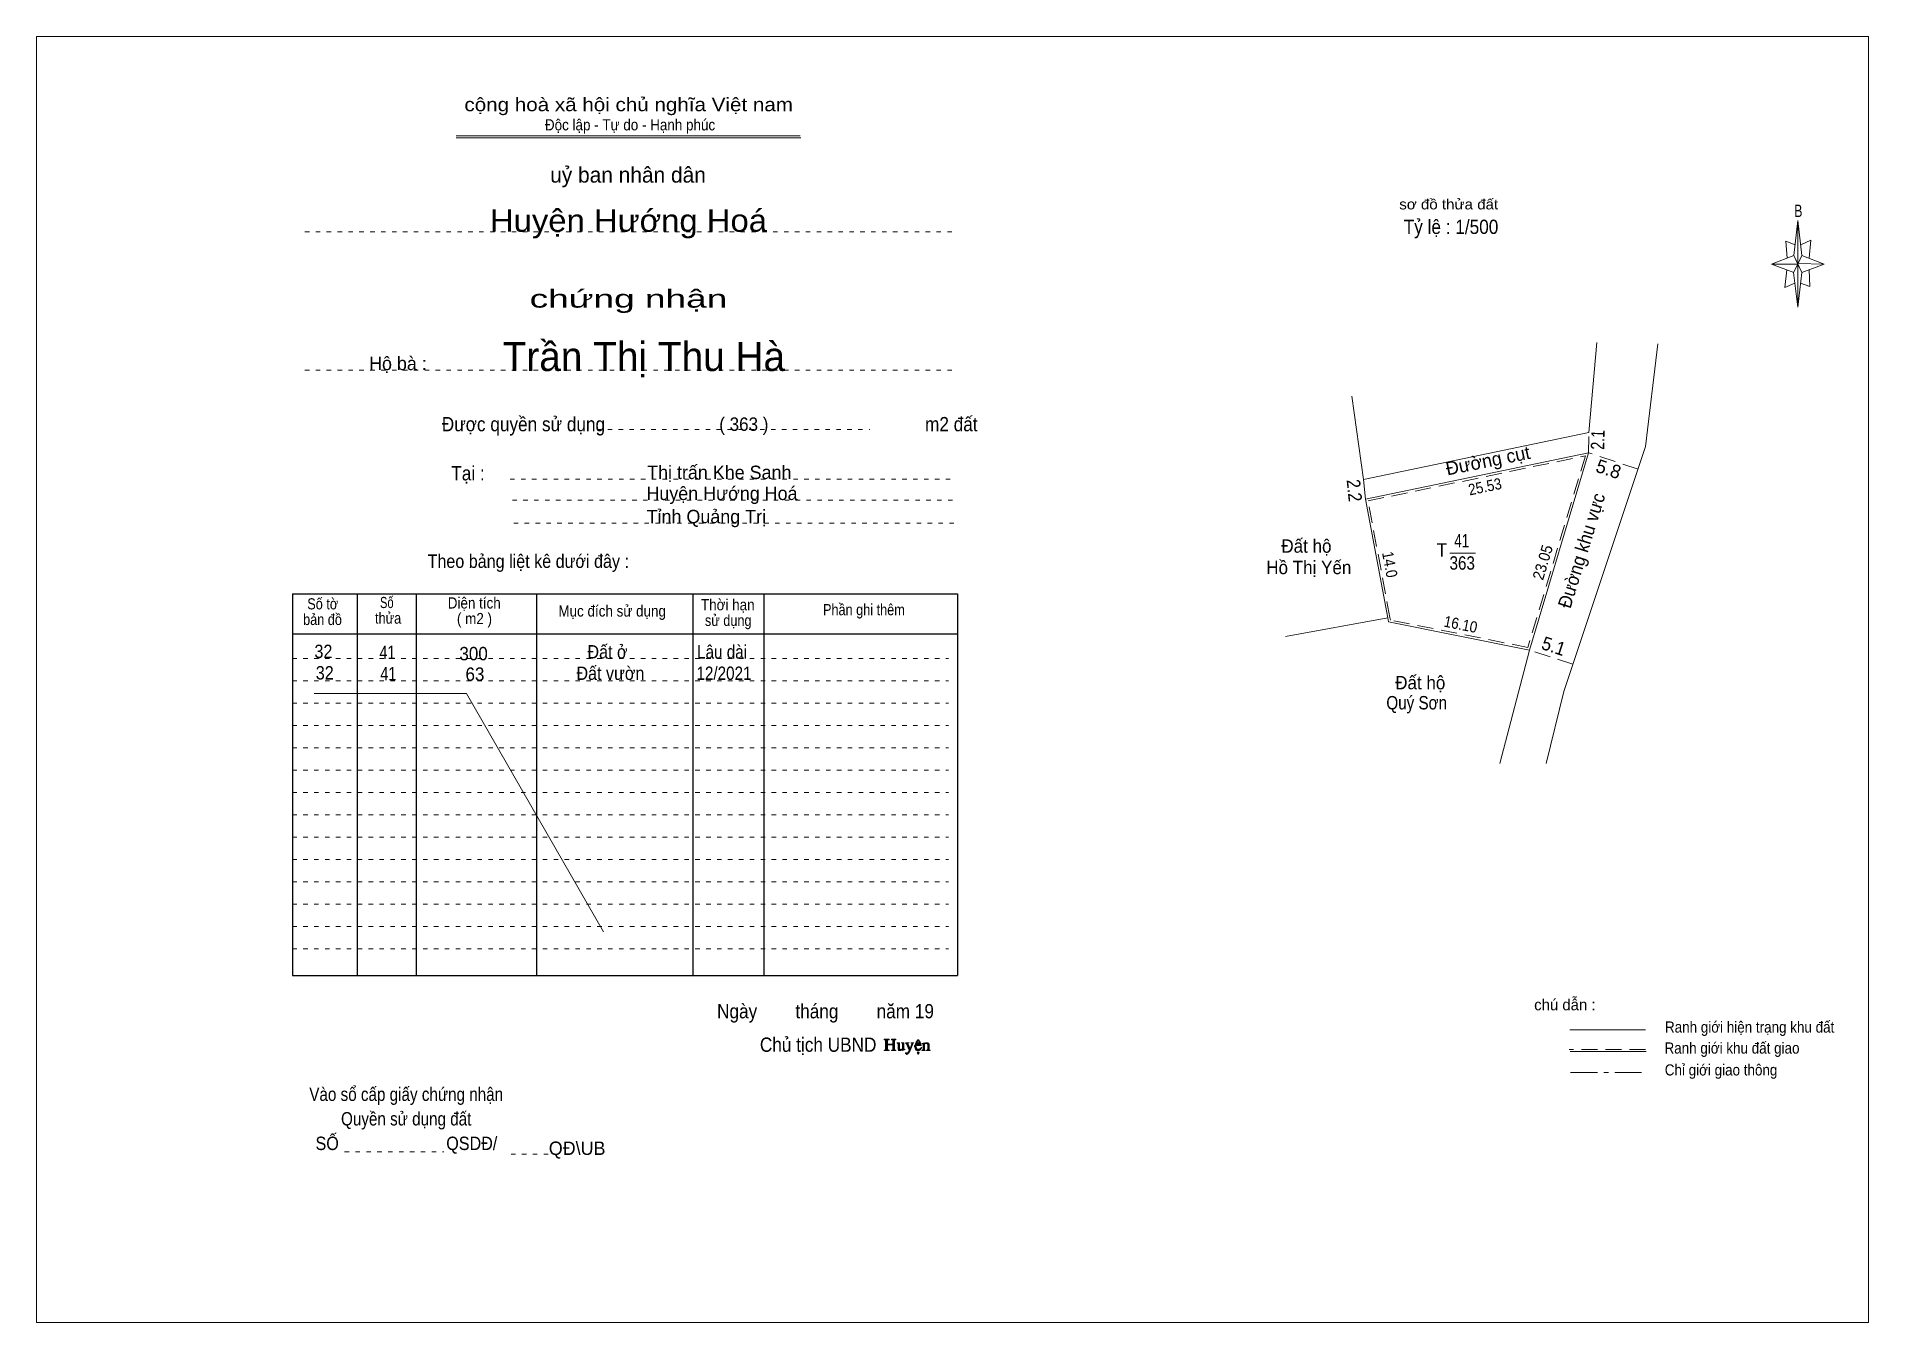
# Model space of a CAD drawing. Header units: centimetres. Extents: x -0.5 to 40.5, y 0 to 28.8.
import ezdxf
from ezdxf.enums import TextEntityAlignment as Align

# ---------------------------------------------------------------- set-up
doc = ezdxf.new("R2010")
doc.units = ezdxf.units.CM
doc.header["$LTSCALE"] = 0.12
for name, pattern in [('DOT_DASHED', [7.7, 5, -1.2, 0.3, -1.2]), ('DOTTED', [1.5, 0.3, -1.2]), ('MEDIUM_DASHED', [4.5, 3, -1.5])]:
    doc.linetypes.add(name, pattern=pattern)
for name, color, linetype, lineweight in [('1', 7, 'DOTTED', 13), ('2', 7, 'Continuous', 13), ('50', 7, 'Continuous', 13)]:
    doc.layers.add(name, color=color, linetype=linetype, lineweight=lineweight)
doc.layers.add('34', color=7, linetype='Continuous')

msp = doc.modelspace()

# ---------------------------------------------------------------- hatches: boundary and pattern name
at = {"layer": '50'}
for points in [[(18.57, 6.2), (18.57, 6.28), (18.57, 6.29), (18.58, 6.3), (18.59, 6.3), (18.61, 6.3), (18.61, 6.31), (18.5, 6.31), (18.5, 6.3), (18.52, 6.3), (18.53, 6.3), (18.53, 6.29), (18.53, 6.28), (18.53, 6.09), (18.53, 6.08), (18.53, 6.07), (18.52, 6.07), (18.5, 6.07), (18.5, 6.06), (18.61, 6.06), (18.61, 6.07), (18.59, 6.07), (18.58, 6.08), (18.57, 6.08), (18.57, 6.09), (18.57, 6.19), (18.69, 6.19), (18.69, 6.09), (18.69, 6.08), (18.69, 6.07), (18.67, 6.07), (18.66, 6.07), (18.66, 6.06), (18.76, 6.06), (18.76, 6.07), (18.75, 6.07), (18.74, 6.07), (18.73, 6.08), (18.73, 6.09), (18.73, 6.28), (18.73, 6.29), (18.74, 6.3), (18.75, 6.3), (18.76, 6.3), (18.76, 6.31), (18.66, 6.31), (18.66, 6.3), (18.67, 6.3), (18.69, 6.3), (18.69, 6.29), (18.69, 6.28), (18.69, 6.2)], [(18.94, 6.23), (18.88, 6.23), (18.88, 6.23), (18.9, 6.23), (18.91, 6.22), (18.91, 6.21), (18.91, 6.2), (18.91, 6.12), (18.91, 6.11), (18.91, 6.11), (18.91, 6.1), (18.9, 6.09), (18.9, 6.09), (18.89, 6.09), (18.89, 6.08), (18.87, 6.08), (18.86, 6.08), (18.85, 6.09), (18.84, 6.1), (18.84, 6.11), (18.84, 6.23), (18.78, 6.23), (18.78, 6.23), (18.8, 6.23), (18.8, 6.22), (18.81, 6.22), (18.81, 6.2), (18.81, 6.11), (18.81, 6.09), (18.82, 6.07), (18.83, 6.06), (18.85, 6.06), (18.87, 6.06), (18.89, 6.07), (18.9, 6.08), (18.91, 6.09), (18.91, 6.06), (18.97, 6.08), (18.97, 6.08), (18.95, 6.08), (18.95, 6.09), (18.94, 6.11)], [(19.08, 6.1), (19.04, 6.2), (19.03, 6.21), (19.03, 6.22), (19.03, 6.22), (19.04, 6.23), (19.06, 6.23), (19.06, 6.23), (18.98, 6.23), (18.98, 6.23), (18.99, 6.22), (19, 6.21), (19.06, 6.07), (19.06, 6.07), (19.06, 6.06), (19.06, 6.05), (19.04, 6.02), (19.04, 6.01), (19.03, 6.01), (19.02, 6.01), (19.01, 6.01), (19, 6.01), (18.99, 6.01), (18.98, 6.01), (18.98, 6), (18.98, 5.99), (19, 5.98), (19.01, 5.97), (19.03, 5.98), (19.04, 5.99), (19.05, 6), (19.06, 6.02), (19.08, 6.06), (19.14, 6.21), (19.14, 6.22), (19.15, 6.23), (19.16, 6.23), (19.16, 6.23), (19.1, 6.23), (19.1, 6.23), (19.12, 6.23), (19.12, 6.22), (19.12, 6.21)], [(19.21, 6.17), (19.33, 6.17), (19.32, 6.2), (19.31, 6.22), (19.29, 6.23), (19.26, 6.23), (19.24, 6.23), (19.23, 6.23), (19.21, 6.22), (19.2, 6.21), (19.19, 6.19), (19.19, 6.18), (19.18, 6.16), (19.18, 6.14), (19.19, 6.11), (19.2, 6.09), (19.21, 6.07), (19.23, 6.07), (19.24, 6.06), (19.25, 6.06), (19.28, 6.06), (19.31, 6.08), (19.32, 6.1), (19.34, 6.13), (19.33, 6.13), (19.32, 6.11), (19.3, 6.1), (19.29, 6.09), (19.27, 6.09), (19.26, 6.09), (19.24, 6.09), (19.23, 6.1), (19.22, 6.12), (19.21, 6.14)], [(19.22, 6.24), (19.26, 6.28), (19.3, 6.24), (19.31, 6.24), (19.27, 6.3), (19.25, 6.3), (19.21, 6.24)], [(19.29, 6.18), (19.21, 6.18), (19.21, 6.2), (19.22, 6.21), (19.24, 6.22), (19.25, 6.22), (19.27, 6.22), (19.28, 6.21), (19.29, 6.2)], [(19.37, 6.09), (19.37, 6.08), (19.36, 6.07), (19.35, 6.07), (19.34, 6.07), (19.34, 6.06), (19.42, 6.06), (19.42, 6.07), (19.41, 6.07), (19.41, 6.07), (19.4, 6.08), (19.4, 6.09), (19.4, 6.2), (19.41, 6.21), (19.42, 6.21), (19.43, 6.22), (19.45, 6.22), (19.46, 6.22), (19.47, 6.21), (19.47, 6.2), (19.48, 6.18), (19.48, 6.09), (19.47, 6.08), (19.47, 6.07), (19.46, 6.07), (19.45, 6.07), (19.45, 6.06), (19.53, 6.06), (19.53, 6.07), (19.52, 6.07), (19.51, 6.07), (19.51, 6.08), (19.51, 6.09), (19.51, 6.17), (19.51, 6.2), (19.5, 6.22), (19.48, 6.23), (19.46, 6.23), (19.44, 6.23), (19.43, 6.23), (19.4, 6.21), (19.4, 6.23), (19.34, 6.22), (19.34, 6.21), (19.36, 6.21), (19.37, 6.2), (19.37, 6.18)], [(19.24, 6), (19.24, 6), (19.25, 5.99), (19.25, 5.98), (19.26, 5.98), (19.27, 5.98), (19.27, 5.99), (19.28, 6), (19.28, 6.01), (19.27, 6.02), (19.27, 6.02), (19.26, 6.03), (19.25, 6.02), (19.25, 6.02)]]:
    msp.add_hatch(color=256, dxfattribs=at).paths.add_polyline_path(points)

# ---------------------------------------------------------------- linework, layer by layer
at = {"layer": '1', "linetype": 'Continuous'}
for p, q in [((8.91, 26.55), (16.62, 26.55)), ((8.91, 26.5), (16.63, 26.5))]:
    msp.add_line(p, q, dxfattribs=at)
at = {"layer": '1'}
for p, q in [((5.52, 24.4), (20.02, 24.4)), ((5.52, 21.3), (20.02, 21.3)), ((12.06, 19.97), (18.18, 19.97)), ((10.12, 18.86), (20.06, 18.86)), ((10.17, 18.39), (20.11, 18.39)), ((10.2, 17.87), (20.14, 17.87)), ((5.24, 14.84), (19.94, 14.84)), ((5.24, 14.34), (19.94, 14.34)), ((5.24, 13.84), (19.94, 13.84)), ((5.24, 13.34), (19.94, 13.34)), ((5.24, 12.84), (19.94, 12.84)), ((5.24, 12.34), (19.94, 12.34)), ((5.24, 11.84), (19.94, 11.84)), ((5.24, 11.34), (19.94, 11.34)), ((5.24, 10.84), (19.94, 10.84)), ((5.24, 10.34), (19.94, 10.34)), ((5.24, 9.84), (19.94, 9.84)), ((5.24, 9.34), (19.94, 9.34)), ((5.24, 8.84), (19.94, 8.84)), ((5.24, 8.34), (19.94, 8.34)), ((6.41, 3.79), (8.63, 3.79)), ((10.14, 3.74), (11.2, 3.74))]:
    msp.add_line(p, q, dxfattribs=at)
at = {"layer": '1', "linetype": 'Continuous', "lineweight": 25}
for p, q in [((5.24, 16.29), (20.14, 16.29)), ((5.24, 16.29), (5.24, 7.74)), ((6.69, 16.29), (6.69, 7.74)), ((8.01, 16.29), (8.01, 7.74)), ((10.71, 16.29), (10.71, 7.74)), ((14.21, 16.29), (14.21, 7.74)), ((15.8, 16.29), (15.8, 7.74)), ((20.14, 16.29), (20.14, 7.74)), ((5.24, 15.39), (20.14, 15.39)), ((5.24, 7.74), (20.14, 7.74))]:
    msp.add_line(p, q, dxfattribs=at)
at = {"layer": '1', "linetype": 'Continuous'}
msp.add_lwpolyline([(-0.49, -0.03), (40.55, -0.03), (40.55, 28.77), (-0.49, 28.77)], close=True, dxfattribs=at)
at = {"layer": '2'}
for p, q in [((38.88, 23.87), (38.97, 24.65)), ((39.06, 23.87), (39.56, 23.67)), ((38.88, 23.49), (38.38, 23.67)), ((39.06, 23.49), (38.97, 22.71)), ((39.22, 23.55), (39.24, 23.17)), ((39.24, 23.17), (39.03, 23.25)), ((35.83, 21.89), (35.56, 19.59)), ((28.98, 20.72), (29.24, 18.85)), ((35.56, 19.59), (33.73, 14.1)), ((29.24, 18.85), (29.28, 18.41)), ((29.78, 15.75), (29.28, 18.41)), ((31.17, 17.2), (31.75, 17.2)), ((29.78, 15.75), (27.49, 15.33)), ((32.29, 12.49), (32.96, 15.03)), ((33.73, 14.1), (33.33, 12.49)), ((35.56, 6.52), (33.86, 6.52)), ((35.57, 6.04), (33.87, 6.04))]:
    msp.add_line(p, q, dxfattribs=at)
at = {"layer": '2', "linetype": 'MEDIUM_DASHED'}
for p, q in [((34.28, 19.45), (34.29, 19.9)), ((35.39, 19.08), (34.28, 19.45)), ((29.83, 15.76), (29.34, 18.37)), ((33.93, 14.71), (32.96, 15.03)), ((35.56, 6.08), (33.85, 6.08))]:
    msp.add_line(p, q, dxfattribs=at)
at = {"layer": '2', "linetype": 'DOT_DASHED'}
msp.add_line((33.88, 5.57), (35.59, 5.57), dxfattribs=at)
at = {"layer": '2'}
for points in [[(38.97, 24.65), (39.06, 23.87), (38.97, 23.67)], [(38.97, 23.67), (38.38, 23.67), (38.88, 23.87), (39.06, 23.49), (39.56, 23.67), (38.97, 23.69)], [(38.97, 23.67), (38.97, 22.71), (38.87, 23.49)]]:
    msp.add_lwpolyline(points, close=True, dxfattribs=at)
for points in [[(38.97, 23.67), (38.88, 23.87), (38.38, 23.67)], [(38.91, 24.11), (38.7, 24.19), (38.73, 23.81)], [(39.04, 24.11), (39.26, 24.21), (39.22, 23.81)], [(38.72, 23.55), (38.68, 23.15), (38.9, 23.25)], [(38.97, 23.67), (39.06, 23.49), (39.56, 23.67)], [(29.24, 18.85), (34.29, 19.9), (34.47, 21.92)], [(29.28, 18.41), (34.28, 19.45), (32.96, 15.03)], [(32.96, 15.03), (29.8, 15.66), (29.78, 15.75)]]:
    msp.add_lwpolyline(points, dxfattribs=at)
at = {"layer": '2', "linetype": 'MEDIUM_DASHED'}
for points in [[(29.34, 18.37), (34.21, 19.38), (32.92, 15.09)], [(32.92, 15.09), (29.84, 15.7), (29.83, 15.76)]]:
    msp.add_lwpolyline(points, dxfattribs=at)
at = {"layer": '50'}
msp.add_lwpolyline([(5.73, 14.06), (9.14, 14.06), (12.21, 8.72)], dxfattribs=at)
for points in [[(18.57, 6.2), (18.57, 6.28), (18.57, 6.29), (18.58, 6.3), (18.59, 6.3), (18.61, 6.3), (18.61, 6.31), (18.5, 6.31), (18.5, 6.3), (18.52, 6.3), (18.53, 6.3), (18.53, 6.29), (18.53, 6.28), (18.53, 6.09), (18.53, 6.08), (18.53, 6.07), (18.52, 6.07), (18.5, 6.07), (18.5, 6.06), (18.61, 6.06), (18.61, 6.07), (18.59, 6.07), (18.58, 6.08), (18.57, 6.08), (18.57, 6.09), (18.57, 6.19), (18.69, 6.19), (18.69, 6.09), (18.69, 6.08), (18.69, 6.07), (18.67, 6.07), (18.66, 6.07), (18.66, 6.06), (18.76, 6.06), (18.76, 6.07), (18.75, 6.07), (18.74, 6.07), (18.73, 6.08), (18.73, 6.09), (18.73, 6.28), (18.73, 6.29), (18.74, 6.3), (18.75, 6.3), (18.76, 6.3), (18.76, 6.31), (18.66, 6.31), (18.66, 6.3), (18.67, 6.3), (18.69, 6.3), (18.69, 6.29), (18.69, 6.28), (18.69, 6.2)], [(18.94, 6.23), (18.88, 6.23), (18.88, 6.23), (18.9, 6.23), (18.91, 6.22), (18.91, 6.21), (18.91, 6.2), (18.91, 6.12), (18.91, 6.11), (18.91, 6.11), (18.91, 6.1), (18.9, 6.09), (18.9, 6.09), (18.89, 6.09), (18.89, 6.08), (18.87, 6.08), (18.86, 6.08), (18.85, 6.09), (18.84, 6.1), (18.84, 6.11), (18.84, 6.23), (18.78, 6.23), (18.78, 6.23), (18.8, 6.23), (18.8, 6.22), (18.81, 6.22), (18.81, 6.2), (18.81, 6.11), (18.81, 6.09), (18.82, 6.07), (18.83, 6.06), (18.85, 6.06), (18.87, 6.06), (18.89, 6.07), (18.9, 6.08), (18.91, 6.09), (18.91, 6.06), (18.97, 6.08), (18.97, 6.08), (18.95, 6.08), (18.95, 6.09), (18.94, 6.11)], [(19.08, 6.1), (19.04, 6.2), (19.03, 6.21), (19.03, 6.22), (19.03, 6.22), (19.04, 6.23), (19.06, 6.23), (19.06, 6.23), (18.98, 6.23), (18.98, 6.23), (18.99, 6.22), (19, 6.21), (19.06, 6.07), (19.06, 6.07), (19.06, 6.06), (19.06, 6.05), (19.04, 6.02), (19.04, 6.01), (19.03, 6.01), (19.02, 6.01), (19.01, 6.01), (19, 6.01), (18.99, 6.01), (18.98, 6.01), (18.98, 6), (18.98, 5.99), (19, 5.98), (19.01, 5.97), (19.03, 5.98), (19.04, 5.99), (19.05, 6), (19.06, 6.02), (19.08, 6.06), (19.14, 6.21), (19.14, 6.22), (19.15, 6.23), (19.16, 6.23), (19.16, 6.23), (19.1, 6.23), (19.1, 6.23), (19.12, 6.23), (19.12, 6.22), (19.12, 6.21)], [(19.21, 6.17), (19.33, 6.17), (19.32, 6.2), (19.31, 6.22), (19.29, 6.23), (19.26, 6.23), (19.24, 6.23), (19.23, 6.23), (19.21, 6.22), (19.2, 6.21), (19.19, 6.19), (19.19, 6.18), (19.18, 6.16), (19.18, 6.14), (19.19, 6.11), (19.2, 6.09), (19.21, 6.07), (19.23, 6.07), (19.24, 6.06), (19.25, 6.06), (19.28, 6.06), (19.31, 6.08), (19.32, 6.1), (19.34, 6.13), (19.33, 6.13), (19.32, 6.11), (19.3, 6.1), (19.29, 6.09), (19.27, 6.09), (19.26, 6.09), (19.24, 6.09), (19.23, 6.1), (19.22, 6.12), (19.21, 6.14)], [(19.22, 6.24), (19.26, 6.28), (19.3, 6.24), (19.31, 6.24), (19.27, 6.3), (19.25, 6.3), (19.21, 6.24)], [(19.29, 6.18), (19.21, 6.18), (19.21, 6.2), (19.22, 6.21), (19.24, 6.22), (19.25, 6.22), (19.27, 6.22), (19.28, 6.21), (19.29, 6.2)], [(19.37, 6.09), (19.37, 6.08), (19.36, 6.07), (19.35, 6.07), (19.34, 6.07), (19.34, 6.06), (19.42, 6.06), (19.42, 6.07), (19.41, 6.07), (19.41, 6.07), (19.4, 6.08), (19.4, 6.09), (19.4, 6.2), (19.41, 6.21), (19.42, 6.21), (19.43, 6.22), (19.45, 6.22), (19.46, 6.22), (19.47, 6.21), (19.47, 6.2), (19.48, 6.18), (19.48, 6.09), (19.47, 6.08), (19.47, 6.07), (19.46, 6.07), (19.45, 6.07), (19.45, 6.06), (19.53, 6.06), (19.53, 6.07), (19.52, 6.07), (19.51, 6.07), (19.51, 6.08), (19.51, 6.09), (19.51, 6.17), (19.51, 6.2), (19.5, 6.22), (19.48, 6.23), (19.46, 6.23), (19.44, 6.23), (19.43, 6.23), (19.4, 6.21), (19.4, 6.23), (19.34, 6.22), (19.34, 6.21), (19.36, 6.21), (19.37, 6.2), (19.37, 6.18)], [(19.24, 6), (19.24, 6), (19.25, 5.99), (19.25, 5.98), (19.26, 5.98), (19.27, 5.98), (19.27, 5.99), (19.28, 6), (19.28, 6.01), (19.27, 6.02), (19.27, 6.02), (19.26, 6.03), (19.25, 6.02), (19.25, 6.02)]]:
    msp.add_lwpolyline(points, close=True, dxfattribs=at)

# ---------------------------------------------------------------- texts
at = {"layer": '1'}
for s, height, width, p in [('cộng hoà xã hội chủ nghĩa Việt nam', 0.3, 1.15, (12.775, 27.1)), ('Độc lập - Tự do - Hạnh phúc', 0.25, 0.9, (12.805, 26.67)), ('chứng nhận', 0.4, 1.55, (12.77, 22.7)), ('Được quyền sử dụng                                                                   m2 đất', 0.32, 0.9, (14.59, 19.93)), ('Tại :', 0.32, 0.9, (9.175, 18.83)), ('Theo bảng liệt kê dưới đây :', 0.3, 0.9, (10.525, 16.87)), ('Số tờ', 0.25, 0.85, (5.92, 15.94)), ('Số ', 0.25, 0.75, (7.39, 15.97)), ('Diện tích', 0.25, 0.9, (9.315, 15.96)), ('Mục đích sử dụng', 0.25, 0.9, (12.405, 15.78)), ('Thời hạn', 0.25, 0.9, (14.995, 15.92)), ('Phần ghi thêm', 0.25, 0.85, (18.045, 15.81)), ('bản đồ', 0.25, 0.85, (5.915, 15.59)), ('thửa', 0.25, 0.85, (7.385, 15.62)), ('( m2 )', 0.25, 0.9, (9.32, 15.61)), ('sử dụng', 0.25, 0.85, (15.005, 15.57)), ('Ngày        tháng        năm 19', 0.32, 0.9, (17.185, 6.78)), ('Chủ tịch UBND', 0.32, 0.9, (17.02, 6.03)), ('Vào sổ cấp giấy chứng nhận', 0.3, 0.85, (7.79, 4.93)), ('Quyền sử dụng đất', 0.3, 0.85, (7.79, 4.38)), ('SỐ                        QSDĐ/', 0.3, 0.9, (7.795, 3.83))]:
    msp.add_text(s, height=height, dxfattribs=dict(at, width=width)).set_placement(p, align=Align.CENTER)
msp.add_text('uỷ ban nhân dân', height=0.35, dxfattribs=at).set_placement((12.76, 25.5), align=Align.CENTER)
at = {"layer": '2'}
for s, height, width, p in [('sơ đồ thửa đất ', 0.23, 1.1, (31.195, 24.9)), ('B', 0.276, 0.75, (38.98, 24.73)), ('Đất hộ', 0.3, 0.95, (27.96, 17.21)), ('41', 0.3, 0.75, (31.44, 17.33)), ('363', 0.3, 0.85, (31.45, 16.83)), ('Đất hộ', 0.3, 0.95, (30.51, 14.15)), ('Ranh giới hiện trạng khu đất', 0.25, 0.9, (37.89, 6.46)), ('Ranh giới khu đất giao', 0.25, 0.9, (37.495, 5.99)), ('Chỉ giới giao thông', 0.25, 0.9, (37.25, 5.5))]:
    msp.add_text(s, height=height, dxfattribs=dict(at, width=width)).set_placement(p, align=Align.CENTER)
for s, height, width, p in [('Tỷ lệ : 1/500', 0.32, 0.9, (30.14, 24.35)), ('Hồ Thị Yến', 0.3, 0.95, (27.06, 16.73)), ('Quý Sơn', 0.3, 0.85, (29.75, 13.7))]:
    msp.add_text(s, height=height, dxfattribs=dict(at, width=width)).set_placement(p)
for s, height, rotation, width, p in [('2.1', 0.3, 88.472, 0.8, (34.636, 19.736)), ('25.53', 0.25, 11.75, 0.9, (31.985, 18.568)), ('2.2', 0.3, 275.736, 0.9, (28.885, 18.59)), ('Đường khu vực', 0.3, 72.824, 0.95, (34.267, 17.216)), ('23.05', 0.25, 73.372, 0.95, (33.373, 16.959)), ('14.0', 0.25, 280.646, 0.9, (29.706, 16.923)), ('16.10', 0.25, 348.725, 0.9, (31.391, 15.484)), ('5.1', 0.3, 341.565, 0.95, (33.453, 14.976))]:
    msp.add_text(s, height=height, rotation=rotation, dxfattribs=dict(at, width=width)).set_placement(p, align=Align.CENTER)
for s, rotation, p in [('Đường cụt', 11.463, (32.055, 19.129)), ('5.8', 341.534, (34.682, 18.942))]:
    msp.add_text(s, height=0.3, rotation=rotation, dxfattribs=at).set_placement(p, align=Align.CENTER)
at = {"layer": '2', "width": 0.95}
msp.add_text('T', height=0.3, dxfattribs=at).set_placement((31.11, 17.12), align=Align.RIGHT)
at = {"layer": '2'}
msp.add_text('chú dẫn :', height=0.25, dxfattribs=at).set_placement((33.75, 6.96), align=Align.CENTER)
at = {"layer": '34'}
for s, height, width, p in [('Huyện Hướng Hoá', 0.5, 1.1, (12.77, 24.4)), ('( 363 )', 0.3, 0.95, (15.355, 19.94)), ('32', 0.3, 0.9, (5.935, 14.85)), ('41', 0.3, 0.8, (7.37, 14.83)), ('300', 0.3, 0.95, (9.3, 14.8)), ('32', 0.3, 0.9, (5.965, 14.37)), ('41', 0.3, 0.8, (7.39, 14.35)), ('63', 0.3, 0.95, (9.33, 14.34))]:
    msp.add_text(s, height=height, dxfattribs=dict(at, width=width)).set_placement(p, align=Align.CENTER)
for s, height, p in [('Trần Thị Thu Hà', 0.65, (13.115, 21.28)), ('Hộ bà :', 0.3, (7.605, 21.3)), ('Thị trấn Khe Sanh', 0.3, (14.805, 18.86)), ('Huyện Hướng Hoá', 0.3, (14.865, 18.39)), ('Tỉnh Quảng Trị', 0.3, (14.515, 17.87))]:
    msp.add_text(s, height=height, dxfattribs=at).set_placement(p, align=Align.CENTER)
at = {"layer": '50'}
for s, width, p in [('Đất ở ', 0.9, (12.35, 14.84)), ('Lâu dài ', 0.85, (14.915, 14.84)), ('Đất vườn', 0.9, (12.365, 14.36)), ('12/2021', 0.85, (14.91, 14.36))]:
    msp.add_text(s, height=0.3, dxfattribs=dict(at, width=width)).set_placement(p, align=Align.CENTER)
msp.add_text('QĐ\\UB', height=0.3, dxfattribs=at).set_placement((11.62, 3.72), align=Align.CENTER)

doc.saveas('drawing.dxf')
